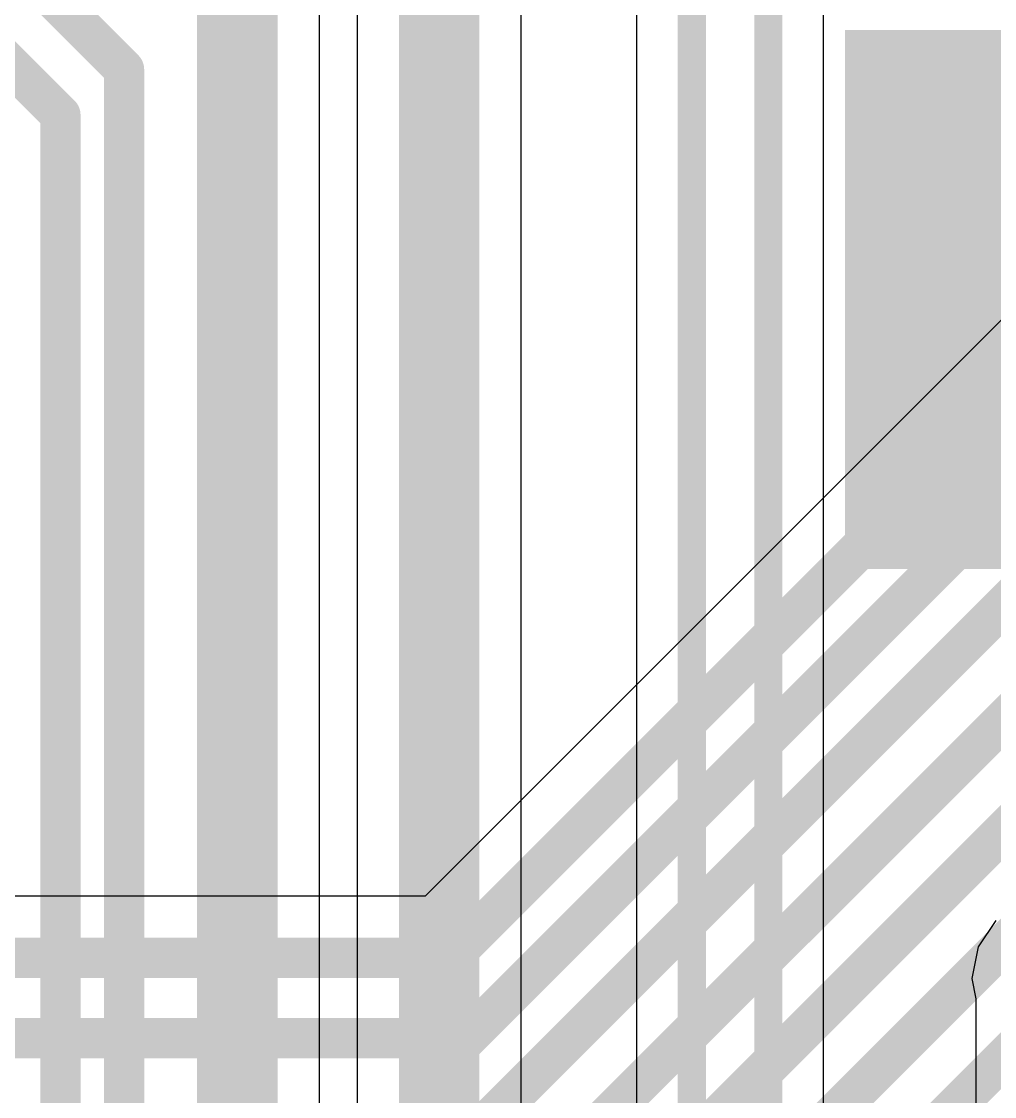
# Model space of a CAD drawing. Header units: inches. Extents: x -18 to 237, y -41 to 211.
# Drawn here: x 38.44 to 44.58, y 49.55 to 56.33 of the extents above; entities that cross this region are included whole.
import ezdxf

# ---------------------------------------------------------------- set-up
doc = ezdxf.new("R2010")
doc.units = ezdxf.units.IN
for name, color, linetype in [('Bottom Layer', 5, 'Continuous'), ('Top Layer', 1, 'Continuous'), ('Top Paste', 8, 'Continuous'), ('Top Solder', 216, 'Continuous')]:
    doc.layers.add(name, color=color, linetype=linetype)

# ---------------------------------------------------------------- blocks, each defined once
blk = doc.blocks.new('91304_99_052R2_105')
at = {"layer": 'Top Layer'}
blk.add_hatch(color=1, dxfattribs=at).paths.add_polyline_path([(-13.5, -5.1), (-15.8, -5.1), (-15.8, -1.9), (-13.5, -1.9)])
at = {"layer": 'Top Paste'}
blk.add_hatch(color=8, dxfattribs=at).paths.add_polyline_path([(-13.5, -5.1), (-15.8, -5.1), (-15.8, -1.9), (-13.5, -1.9)])
at = {"layer": 'Top Solder'}
blk.add_hatch(color=216, dxfattribs=at).paths.add_polyline_path([(-13.3984, -5.2016), (-15.9016, -5.2016), (-15.9016, -1.7984), (-13.3984, -1.7984)])

msp = doc.modelspace()

# ---------------------------------------------------------------- linework, layer by layer
at = {"layer": 'Bottom Layer'}
for p, q in [((47.0741, 56.8975), (40.9871, 50.8105)), ((40.9871, 50.8105), (32.0145, 50.8105))]:
    msp.add_line(p, q, dxfattribs=at)
for points in [[(41.148, 50.422, 0.254, 0.254, 0), (47.6975, 56.9715, 0.254, 0.254, 0)], [(41.2518, 49.914, 0.254, 0.254, 0), (47.9282, 56.5905, 0.254, 0.254, 0)], [(41.3992, 49.406, 0.254, 0.254, 0), (48.1305, 56.1373, 0.254, 0.254, 0)], [(41.3588, 48.644, 0.254, 0.254, 0), (46.7441, 54.0293, 0.254, 0.254, 0)], [(41.196, 47.7802, 0.254, 0.254, 0), (47.0421, 53.6263, 0.254, 0.254, 0)], [(41.1723, 47.0383, 0.254, 0.254, 0), (47.3466, 53.2126, 0.254, 0.254, 0)], [(41.2703, 46.4182, 0.254, 0.254, 0), (47.6409, 52.7887, 0.254, 0.254, 0)], [(19.558, 50.422, 0.254, 0.254, 0), (41.148, 50.422, 0.254, 0.254, 0)], [(24.2147, 49.914, 0.254, 0.254, 0), (41.2518, 49.914, 0.254, 0.254, 0)]]:
    msp.add_lwpolyline(points, format="xyseb", dxfattribs=at)
for points in [[(41.0845, 50.422, 0.127, 0.127, 1), (41.2115, 50.422, 0.127, 0.127, 1)], [(41.0845, 50.422, 0.127, 0.127, 1), (41.2115, 50.422, 0.127, 0.127, 1)], [(41.1883, 49.914, 0.127, 0.127, 1), (41.3153, 49.914, 0.127, 0.127, 1)], [(41.1883, 49.914, 0.127, 0.127, 1), (41.3153, 49.914, 0.127, 0.127, 1)]]:
    msp.add_lwpolyline(points, format="xyseb", close=True, dxfattribs=at)
at = {"layer": 'Top Layer'}
for p, q in [((40.3198, 44.661), (40.3198, 64.0505)), ((40.5581, 63.7927), (40.5581, 44.5557)), ((41.594, 44.5557), (41.594, 57.0042)), ((42.3224, 56.9219), (42.3224, 36.0458)), ((43.5042, 35.7011), (43.5042, 56.932)), ((44.5918, 50.6582), (44.4795, 50.4902)), ((44.4795, 50.4902), (44.44, 50.292)), ((44.44, 50.292), (44.4659, 50.1618)), ((44.4659, 50.1618), (44.4659, 32.1936))]:
    msp.add_line(p, q, dxfattribs=at)
for points in [[(39.8018, 39.7055, 0.508, 0.508, 0), (39.8018, 64.265, 0.508, 0.508, 0)], [(41.076, 43.9017, 0.508, 0.508, 0), (41.076, 63.7927, 0.508, 0.508, 0)], [(36.83, 57.5993, 0.254, 0.254, 0), (38.6846, 55.7447, 0.254, 0.254, 0)], [(42.672, 35.901, 0.1778, 0.1778, 0), (42.672, 57.2767, 0.1778, 0.1778, 0)], [(43.1546, 35.7011, 0.1778, 0.1778, 0), (43.1546, 57.0768, 0.1778, 0.1778, 0)], [(38.1, 57.0185, 0.254, 0.254, 0), (39.0866, 56.0318, 0.254, 0.254, 0)], [(39.0866, 40.3261, 0.254, 0.254, 0), (39.0866, 56.0318, 0.254, 0.254, 0)], [(38.6846, 40.9242, 0.254, 0.254, 0), (38.6846, 55.7447, 0.254, 0.254, 0)]]:
    msp.add_lwpolyline(points, format="xyseb", dxfattribs=at)
for points in [[(39.0231, 56.0318, 0.127, 0.127, 1), (39.1501, 56.0318, 0.127, 0.127, 1)], [(39.0231, 56.0318, 0.127, 0.127, 1), (39.1501, 56.0318, 0.127, 0.127, 1)], [(38.6211, 55.7447, 0.127, 0.127, 1), (38.7481, 55.7447, 0.127, 0.127, 1)], [(38.6211, 55.7447, 0.127, 0.127, 1), (38.7481, 55.7447, 0.127, 0.127, 1)]]:
    msp.add_lwpolyline(points, format="xyseb", close=True, dxfattribs=at)

# ---------------------------------------------------------------- block references
msp.add_blockref('91304_99_052R2_105', (59.5412, 58.0785))

doc.saveas('drawing.dxf')
